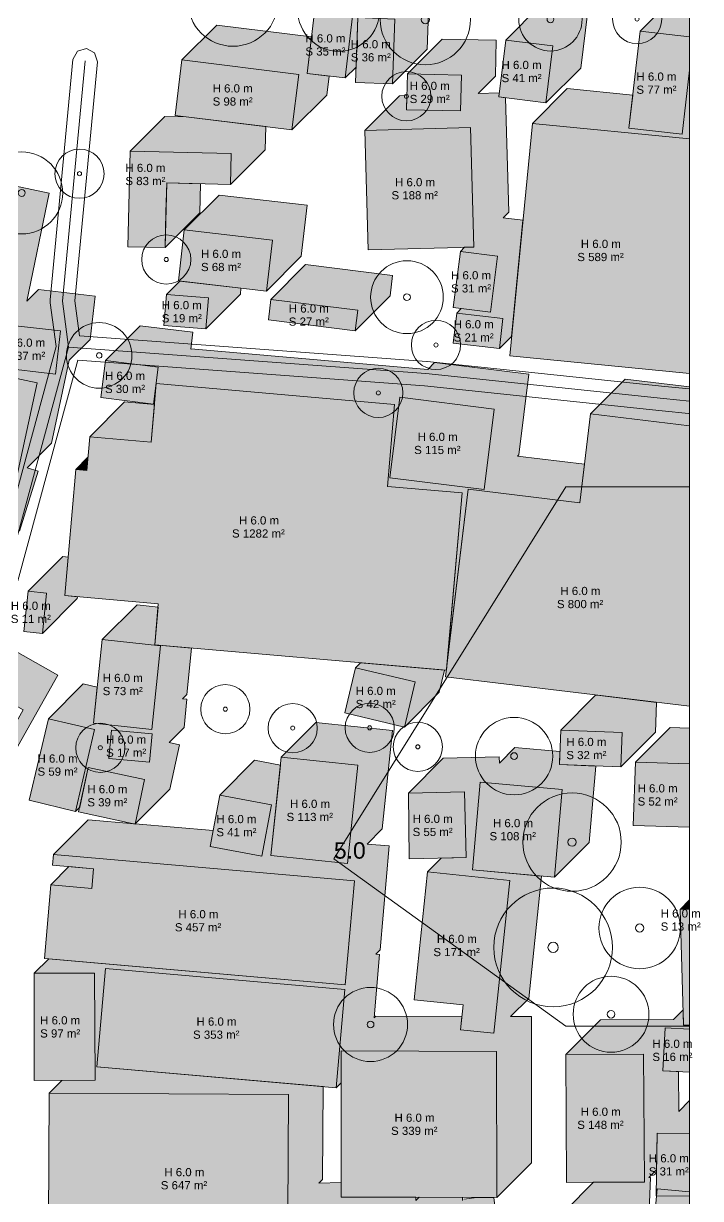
# Model space of a CAD drawing. Header units: metres. Extents: x -4 to 969, y -5 to 964.
# Drawn here: x 885.6 to 968.2, y 393.8 to 537.2 of the extents above; entities that cross this region are included whole.
import ezdxf

# ---------------------------------------------------------------- set-up
doc = ezdxf.new("R2010")
doc.units = ezdxf.units.M
doc.header["$MEASUREMENT"] = 0
for name, color, linetype, lineweight, true_color in [('TPX_BUILDING_AREAS_TEXT', 7, 'CONTINUOUS', 0, 0x000000), ('TPX_BUILDING_HEIGHTS_TEXT', 7, 'CONTINUOUS', 0, 0x000000), ('TPX_BUILDINGS', 7, 'CONTINUOUS', 0, 0x000000), ('TPX_BUILDINGS_HATCH', 7, 'CONTINUOUS', 0, 0xf0f0f0), ('TPX_BUILDINGS_SHADOWS_HATCH', 7, 'CONTINUOUS', 0, 0x000000), ('TPX_BUILDINGS_SHADOWS_OUTLINES', 7, 'CONTINUOUS', 0, 0x000000), ('TPX_CONTOUR_LINES_5M', 7, 'CONTINUOUS', 0, 0x969696), ('TPX_CONTOUR_LINES_5M_TEXT', 7, 'CONTINUOUS', 0, 0x000000), ('TPX_FRAME_PROJECT', 7, 'CONTINUOUS', 0, 0x000000), ('TPX_ROADS_AXES', 7, 'CONTINUOUS', 0, 0x323232), ('TPX_ROADS_CONTOURS', 7, 'CONTINUOUS', 0, 0x646464), ('TPX_VEGETATION_TREES_INDIVIDUAL', 7, 'CONTINUOUS', 0, 0x136734)]:
    doc.layers.add(name, color=color, linetype=linetype, lineweight=lineweight, true_color=true_color)
doc.styles.add('TPX_TEXTE', font='arial.ttf')

# ---------------------------------------------------------------- blocks, each defined once
blk = doc.blocks.new('TREETR003_CR040')
at = {"layer": 'TPX_VEGETATION_TREES_INDIVIDUAL'}
for radius in [4, 0.333]:
    blk.add_circle((0, 0, 0.04), radius, dxfattribs=at)
blk = doc.blocks.new('TREETR004_CR044')
at = {"layer": 'TPX_VEGETATION_TREES_INDIVIDUAL'}
for radius in [4.44, 0.417]:
    blk.add_circle((0, 0, 0.04), radius, dxfattribs=at)
blk = doc.blocks.new('TREETR003_CR030')
at = {"layer": 'TPX_VEGETATION_TREES_INDIVIDUAL'}
for radius in [3, 0.25]:
    blk.add_circle((0, 0, 0.04), radius, dxfattribs=at)
blk = doc.blocks.new('TREETR005_CR050')
at = {"layer": 'TPX_VEGETATION_TREES_INDIVIDUAL'}
for radius in [4.97, 0.5]:
    blk.add_circle((0, 0, 0.04), radius, dxfattribs=at)
blk = doc.blocks.new('TREETR005_CR060')
at = {"layer": 'TPX_VEGETATION_TREES_INDIVIDUAL'}
for radius in [6, 0.5]:
    blk.add_circle((0, 0, 0.04), radius, dxfattribs=at)
blk = doc.blocks.new('TREETR005_CR046')
at = {"layer": 'TPX_VEGETATION_TREES_INDIVIDUAL'}
for radius in [4.63, 0.458]:
    blk.add_circle((0, 0, 0.04), radius, dxfattribs=at)
blk = doc.blocks.new('TREETR006_CR072')
at = {"layer": 'TPX_VEGETATION_TREES_INDIVIDUAL'}
for radius in [7.24, 0.625]:
    blk.add_circle((0, 0, 0.04), radius, dxfattribs=at)
blk = doc.blocks.new('TREETR004_CR047')
at = {"layer": 'TPX_VEGETATION_TREES_INDIVIDUAL'}
for radius in [4.72, 0.417]:
    blk.add_circle((0, 0, 0.04), radius, dxfattribs=at)
blk = doc.blocks.new('TREETR004_CR039')
at = {"layer": 'TPX_VEGETATION_TREES_INDIVIDUAL'}
for radius in [3.87, 0.417]:
    blk.add_circle((0, 0, 0.04), radius, dxfattribs=at)
blk = doc.blocks.new('TREETR005_CR055')
at = {"layer": 'TPX_VEGETATION_TREES_INDIVIDUAL'}
for radius in [5.51, 0.5]:
    blk.add_circle((0, 0, 0.04), radius, dxfattribs=at)
blk = doc.blocks.new('TREETR004_CR050')
at = {"layer": 'TPX_VEGETATION_TREES_INDIVIDUAL'}
for radius in [5, 0.417]:
    blk.add_circle((0, 0, 0.04), radius, dxfattribs=at)
blk = doc.blocks.new('TREETR004_CR045')
at = {"layer": 'TPX_VEGETATION_TREES_INDIVIDUAL'}
for radius in [4.52, 0.417]:
    blk.add_circle((0, 0, 0.04), radius, dxfattribs=at)

msp = doc.modelspace()

# ---------------------------------------------------------------- hatches: boundary and pattern name
at = {"layer": 'TPX_BUILDINGS_HATCH'}
for points in [[(921.08, 538.6), (920.2, 531.08), (924.85, 530.54), (925.72, 538.06), (921.08, 538.6)], [(926.39, 537.91), (926.1, 530), (930.61, 529.82), (930.9, 537.73), (926.39, 537.91)], [(960.85, 536.23), (959.5, 524.43), (966.01, 523.69), (966.9, 531.48), (966.9, 535.55), (960.85, 536.23)], [(944.47, 535.17), (943.6, 528.22), (949.35, 527.5), (950.22, 534.45), (944.47, 535.17)], [(904.92, 532.74), (904.08, 525.97), (918.35, 524.2), (919.18, 530.96), (904.92, 532.74)], [(932.46, 531.04), (932.35, 526.67), (938.94, 526.52), (939.05, 530.9), (932.46, 531.04)], [(947.7, 524.99), (944.93, 496.65), (966.9, 494.5), (966.9, 523.12), (947.7, 524.99)], [(940.15, 524.5), (927.23, 524.13), (927.66, 509.56), (940.57, 509.91), (940.15, 524.5)], [(898.59, 521.62), (898.32, 509.95), (902.85, 509.85), (903.05, 517.73), (910.83, 517.54), (910.92, 521.33), (898.59, 521.62)], [(905.2, 512.01), (904.48, 505.79), (915.23, 504.55), (915.96, 510.77), (905.2, 512.01)], [(938.91, 509.37), (938.05, 502.54), (942.59, 501.97), (943.45, 508.79), (938.91, 509.37)], [(903.02, 504.12), (902.7, 500.36), (907.82, 499.94), (908.14, 503.71), (903.02, 504.12)], [(915.78, 503.53), (915.47, 501.03), (926.08, 499.71), (926.4, 502.21), (915.78, 503.53)], [(938.46, 501.86), (938.04, 498.17), (943.67, 497.53), (944.09, 501.21), (938.46, 501.86)], [(883.14, 500.48), (882.54, 495.21), (889.46, 494.41), (890.07, 499.69), (883.14, 500.48)], [(895.56, 496.07), (895, 491.54), (901.44, 490.74), (901.99, 495.27), (895.56, 496.07)], [(879.34, 495.02), (876.85, 483.4), (884.73, 481.72), (887.23, 493.34), (879.34, 495.02)], [(891.94, 482.78), (890.61, 467.39), (902.02, 466.39), (901.59, 461.39), (937.22, 458.29), (939.11, 479.91), (930.01, 480.7), (930.88, 490.72), (901.78, 493.26), (901.17, 486.13), (893.65, 486.78), (893.3, 482.67), (891.94, 482.78)], [(931.53, 491.59), (930.31, 481.78), (941.81, 480.34), (943.03, 490.15), (931.53, 491.59)], [(939.85, 480.36), (937.1, 457.47), (966.9, 453.89), (966.9, 488.09), (954.78, 489.55), (953.49, 478.72), (939.85, 480.36)], [(886.12, 467.92), (885.61, 463.03), (887.87, 462.79), (888.38, 467.68), (886.12, 467.92)], [(895.19, 462.03), (894.12, 451.82), (901.24, 451.07), (902.31, 461.28), (895.19, 462.03)], [(926.11, 458.59), (924.81, 453.09), (932.09, 451.36), (933.39, 456.86), (926.11, 458.59)], [(888.62, 452.38), (886.24, 442.43), (891.92, 441.07), (894.22, 451.04), (888.62, 452.38)], [(896.31, 450.99), (895.99, 447.54), (900.96, 447.08), (901.28, 450.52), (896.31, 450.99)], [(951.17, 450.98), (951.02, 446.77), (958.49, 446.49), (958.65, 450.71), (951.17, 450.98)], [(917.03, 447.67), (915.78, 435.69), (925.14, 434.71), (926.4, 446.69), (917.03, 447.67)], [(893.46, 446.42), (892.3, 441.01), (899.21, 439.53), (900.36, 444.95), (893.46, 446.42)], [(960.28, 447.07), (960.02, 439.36), (966.9, 439.13), (966.9, 446.85), (960.28, 447.07)], [(941.33, 444.63), (940.4, 433.92), (950.41, 433.04), (951.34, 443.75), (941.33, 444.63)], [(909.53, 443.06), (908.35, 436.78), (914.66, 435.6), (915.85, 441.87), (909.53, 443.06)], [(939.41, 443.47), (932.57, 443.31), (932.65, 435.27), (939.6, 435.44), (939.41, 443.47)], [(888.89, 432.1), (888.12, 423.13), (924.85, 419.92), (925.97, 432.61), (889.22, 435.8), (889.1, 434.51), (894.12, 434.07), (893.91, 431.66), (888.89, 432.1)], [(934.89, 433.7), (933.26, 418.08), (939.25, 417.45), (938.93, 414.43), (943.01, 414.02), (944.96, 432.64), (934.89, 433.7)], [(966.9, 429.15), (965.75, 429.12), (966.16, 414.98), (966.9, 415), (966.9, 429.15)], [(895.57, 421.9), (894.53, 409.91), (923.76, 407.36), (924.81, 419.36), (895.57, 421.9)], [(886.88, 421.32), (886.88, 408.24), (894.3, 408.26), (894.25, 421.32), (886.88, 421.32)], [(963.9, 414.65), (963.65, 409.42), (966.9, 409.26), (966.9, 414.51), (963.9, 414.65)], [(924.35, 411.84), (924.35, 394.01), (943.35, 393.96), (943.34, 411.78), (924.35, 411.84)], [(961.28, 411.46), (951.77, 411.4), (951.87, 395.79), (961.38, 395.85), (961.28, 411.46)], [(888.71, 406.7), (888.62, 390.94), (897.43, 390.89), (897.37, 380.09), (914.99, 379.99), (915.06, 391.95), (917.85, 391.94), (917.94, 406.52), (888.71, 406.7)], [(962.95, 401.83), (962.82, 394.18), (966.9, 394.11), (966.9, 401.76), (962.95, 401.83)], [(962.95, 395.04), (962.03, 385.21), (966.9, 384.75), (966.9, 394.67), (962.95, 395.04)]]:
    msp.add_hatch(color=256, dxfattribs=at).paths.add_polyline_path(points)
at = {"layer": 'TPX_BUILDINGS_SHADOWS_HATCH'}
h = msp.add_hatch(color=256, dxfattribs=at)
h.paths.add_polyline_path([(807.39, 545.69), (806.12, 544.43), (823.16, 541.83), (821.81, 532.95), (826.05, 537.2), (827.1, 544.07), (819.77, 545.23), (820.76, 551.43), (834.32, 549.28), (833.34, 543.08), (834.69, 544.43), (835.43, 549.1), (839.95, 548.39), (838.97, 542.19), (839.74, 546.97), (846.84, 545.84), (847, 546.57), (856.37, 544.64), (855.07, 538.61), (845.72, 540.62), (845.82, 541.09), (838.97, 542.18), (834.45, 542.91), (834.54, 543.51), (833.62, 542.59), (861.7, 536.58), (857.79, 517.81), (884.48, 512.25), (880.91, 495.13), (878.71, 495.58), (875.76, 481.37), (874.25, 481.68), (873.81, 481.25), (883.12, 478.32), (880.82, 471.01), (885.06, 475.25), (887.36, 482.57), (886, 482.99), (888.97, 485.97), (891.15, 496.1), (893.7, 498.65), (894.31, 503.93), (887.39, 504.73), (885.98, 503.32), (888.72, 516.5), (878.85, 518.55), (879.96, 519.67), (880.78, 526.66), (874.03, 527.44), (874.28, 529.62), (873.17, 529.66), (873.26, 532.19), (865.45, 533.1), (864.04, 531.69), (864.84, 535.55), (864.07, 535.64), (864.35, 538.1), (861.19, 538.5), (861.86, 543.92), (864.98, 543.53), (865.16, 545.06), (872.22, 544.24), (871.13, 534.83), (873.43, 537.13), (873.49, 538.82), (878.93, 538.63), (878.61, 529.47), (882.85, 533.71), (883.17, 542.88), (877.73, 543.06), (875.59, 540.92), (876.47, 548.49), (869.4, 549.31), (868.01, 547.92), (866.11, 548.16), (864.32, 546.37), (864.72, 549.85), (861.21, 550.25), (859.98, 549.01), (851.24, 550.81), (850.59, 550.16), (843.98, 551.21), (843.97, 551.2), (844.19, 552.63), (839.67, 553.35), (838.32, 552), (838.56, 553.52), (825, 555.67), (823.03, 553.71), (823.14, 554.35), (812.66, 556.1), (808.41, 551.86), (818.9, 550.11), (817.76, 543.26), (807.27, 545.01), (807.39, 545.69)])
h.paths.add_polyline_path([(856.1, 538.48), (856.96, 546), (860.48, 545.6), (859.6, 538.08), (856.1, 538.48)], flags=16)
h.paths.add_polyline_path([(860.47, 522.47), (861.21, 528.85), (870.32, 527.79), (869.79, 523.19), (876.53, 522.42), (875.72, 515.43), (868.98, 516.2), (869.48, 520.5), (862.04, 522.05), (862.09, 522.28), (860.47, 522.47)], flags=16)
h.paths.add_polyline_path([(876.85, 483.4), (879.34, 495.02), (887.23, 493.34), (884.73, 481.72), (876.85, 483.4)], flags=16)
h.paths.add_polyline_path([(882.54, 495.21), (883.14, 500.48), (890.07, 499.69), (889.46, 494.41), (882.54, 495.21)], flags=16)
for points in [[(925.32, 542.84), (921.08, 538.6), (925.72, 538.06), (924.85, 530.54), (926.17, 531.86), (926.39, 537.91), (930.9, 537.73), (930.61, 529.82), (934.85, 534.07), (935.15, 541.97), (930.64, 542.15), (929.86, 541.37), (929.97, 542.3), (925.32, 542.84)], [(965.09, 540.48), (960.85, 536.23), (966.9, 535.55), (966.9, 540.27), (965.09, 540.48)], [(948.71, 539.41), (944.47, 535.17), (950.22, 534.45), (949.35, 527.5), (953.6, 531.74), (954.46, 538.69), (948.71, 539.41)], [(909.16, 536.98), (904.92, 532.74), (919.18, 530.96), (918.35, 524.2), (922.59, 528.45), (922.88, 530.77), (920.2, 531.08), (920.72, 535.54), (909.16, 536.98)], [(931.47, 528.37), (927.23, 524.13), (940.15, 524.5), (940.57, 509.91), (939.43, 509.88), (938.91, 509.37), (943.45, 508.79), (942.59, 501.97), (939.02, 502.42), (938.46, 501.86), (944.09, 501.21), (943.67, 497.53), (945.16, 499.02), (946.54, 513.18), (944.14, 513.49), (944.81, 514.16), (944.41, 528.12), (943.6, 528.22), (943.66, 528.72), (941.07, 528.65), (943.18, 530.76), (943.29, 535.14), (936.7, 535.29), (932.46, 531.04), (939.05, 530.9), (938.94, 526.52), (932.35, 526.67), (932.39, 528.4), (931.47, 528.37)], [(951.94, 529.24), (947.7, 524.99), (966.9, 523.12), (966.9, 531.48), (966.01, 523.69), (959.5, 524.43), (959.96, 528.46), (951.94, 529.24)], [(902.83, 525.86), (898.59, 521.62), (910.92, 521.33), (910.83, 517.54), (915.08, 521.78), (915.14, 524.6), (905.44, 525.8), (902.83, 525.86)], [(902.96, 514.18), (902.85, 509.85), (907.09, 514.09), (907.18, 517.63), (903.05, 517.73), (902.96, 514.18)], [(909.44, 516.26), (905.2, 512.01), (915.96, 510.77), (915.23, 504.55), (919.47, 508.79), (920.2, 515.02), (909.44, 516.26)], [(920.02, 507.77), (915.78, 503.53), (926.4, 502.21), (926.08, 499.71), (930.33, 503.95), (930.64, 506.45), (920.02, 507.77)], [(904.66, 505.77), (903.02, 504.12), (908.14, 503.71), (907.82, 499.94), (912.06, 504.18), (912.12, 504.9), (904.66, 505.77)], [(959.03, 493.79), (954.78, 489.55), (966.9, 488.09), (966.9, 492.85), (959.03, 493.79)], [(897.89, 491.02), (893.65, 486.78), (901.17, 486.13), (901.56, 490.7), (897.89, 491.02)], [(893.44, 484.28), (891.94, 482.78), (893.3, 482.67), (893.44, 484.28)], [(890.36, 472.16), (886.12, 467.92), (888.38, 467.68), (887.87, 462.79), (892.12, 467.03), (892.14, 467.25), (890.61, 467.39), (891.02, 472.09), (890.36, 472.16)], [(880.03, 463.16), (875.78, 458.92), (885.52, 453.46), (880.65, 444.77), (884.89, 449.01), (889.77, 457.7), (880.03, 463.16)], [(926.73, 459.2), (926.11, 458.59), (933.39, 456.86), (932.09, 451.36), (936.33, 455.6), (936.97, 458.31), (926.73, 459.2)], [(955.41, 455.23), (951.17, 450.98), (958.65, 450.71), (958.49, 446.49), (962.73, 450.73), (962.87, 454.37), (955.92, 455.21), (955.41, 455.23)], [(964.52, 451.31), (960.28, 447.07), (966.9, 446.85), (966.9, 451.23), (964.52, 451.31)], [(891.12, 434.33), (888.89, 432.1), (893.91, 431.66), (894.12, 434.07), (891.12, 434.33)], [(966.9, 430.27), (965.75, 429.12), (966.9, 429.15), (966.9, 430.27)], [(951.43, 385.03), (950.3, 383.89), (960.55, 381.74), (959.26, 375.6), (966.9, 374.01), (966.9, 379.13), (963.5, 379.84), (964.58, 384.97), (962.03, 385.21), (962.16, 386.54), (960.46, 386.89), (961.8, 388.23), (962.14, 396.39), (961.93, 396.4), (962.87, 397.35), (962.95, 401.83), (966.9, 401.76), (966.9, 405.79), (965.59, 404.47), (965.56, 409.32), (963.65, 409.42), (963.9, 414.65), (966.9, 414.51), (966.9, 415), (966.16, 414.98), (966.11, 416.86), (964.94, 415.7), (956.02, 415.64), (951.77, 411.4), (961.28, 411.46), (961.38, 395.85), (955.16, 395.82), (951.74, 392.4), (957.89, 392.15), (957.56, 383.99), (951.4, 384.25), (951.43, 385.03)]]:
    msp.add_hatch(color=256, dxfattribs=at).paths.add_polyline_path(points)
h = msp.add_hatch(color=256, dxfattribs=at)
h.paths.add_polyline_path([(899.81, 500.32), (895.56, 496.07), (901.99, 495.27), (901.44, 490.74), (901.58, 490.88), (901.78, 493.26), (930.88, 490.72), (930.01, 480.7), (939.11, 479.91), (937.27, 458.89), (939.85, 480.36), (953.49, 478.72), (954.05, 483.41), (945.87, 484.39), (946.05, 484.58), (947.27, 494.39), (935.77, 495.83), (934.92, 494.98), (906.02, 497.5), (905.99, 497.47), (906.24, 499.52), (899.81, 500.32)])
h.paths.add_polyline_path([(930.31, 481.78), (931.53, 491.59), (943.03, 490.15), (941.81, 480.34), (930.31, 481.78)], flags=16)
h = msp.add_hatch(color=256, dxfattribs=at)
h.paths.add_polyline_path([(888.64, 423.08), (886.88, 421.32), (894.25, 421.32), (894.3, 408.26), (890.26, 408.25), (888.71, 406.7), (917.94, 406.52), (917.85, 391.94), (915.06, 391.95), (914.99, 379.99), (918.33, 383.33), (915.58, 383.25), (915.36, 391.42), (929.16, 391.79), (929.38, 383.62), (930.63, 384.88), (930.5, 390.63), (934.9, 390.73), (935.09, 382.72), (935.81, 383.45), (935.09, 389.53), (938.72, 389.96), (939.53, 383.05), (938.17, 382.89), (936.33, 381.05), (939.81, 380.7), (939.35, 376.09), (935.86, 376.43), (936.02, 378.03), (931.22, 378.54), (929.9, 377.22), (902.63, 380.06), (897.37, 380.09), (897.37, 380.61), (893.26, 381.04), (889.01, 376.8), (926.83, 372.86), (926.98, 374.29), (943.73, 372.54), (941.22, 348.47), (945.46, 352.71), (946.16, 359.42), (943.85, 359.47), (944.11, 371.2), (956.19, 370.93), (955.93, 359.19), (949.74, 359.33), (949.48, 359.08), (966.9, 358.1), (966.9, 362.58), (959.72, 362.98), (960.17, 363.44), (960.23, 366.22), (956.14, 367.08), (957.2, 372.1), (953.12, 372.95), (953.62, 375.32), (948.35, 375.44), (947.77, 374.86), (947.89, 376.06), (949.47, 377.64), (949.47, 377.64), (949, 377.74), (949.81, 381.58), (950.18, 385.8), (945.79, 386.19), (944, 384.39), (944.06, 384.94), (941.67, 385.19), (943.78, 387.3), (942.99, 393.96), (940.93, 393.96), (939.33, 393.78), (939.18, 393.62), (939.17, 393.97), (933.86, 393.99), (933.47, 393.59), (933.46, 393.99), (924.35, 394.01), (924.35, 395.79), (921.63, 395.72), (922.09, 396.18), (922.16, 407.5), (894.53, 409.91), (895.57, 421.9), (924.81, 419.36), (923.76, 407.36), (924.35, 407.95), (924.35, 411.84), (943.34, 411.78), (943.35, 393.96), (947.59, 398.2), (947.58, 416.03), (945.02, 416.03), (947.25, 418.26), (948.81, 433.18), (940.4, 433.92), (941.33, 444.63), (951.34, 443.75), (950.41, 433.04), (954.65, 437.29), (955.46, 446.6), (951.02, 446.77), (951.07, 448.39), (945.57, 448.87), (943.67, 446.97), (943.65, 447.72), (936.82, 447.55), (932.57, 443.31), (939.41, 443.47), (939.6, 435.44), (936.56, 435.36), (934.89, 433.7), (944.96, 432.64), (943.01, 414.02), (938.93, 414.43), (939.1, 416.05), (928.59, 416.08), (928.38, 415.87), (929.05, 423.6), (928.57, 423.64), (929.1, 424.17), (930.21, 436.85), (927.52, 437.09), (929.38, 438.95), (930.64, 450.93), (921.28, 451.91), (917.03, 447.67), (926.4, 446.69), (925.14, 434.71), (915.78, 435.69), (916.93, 446.71), (913.78, 447.3), (909.53, 443.06), (915.85, 441.87), (914.66, 435.6), (908.35, 436.78), (908.71, 438.72), (899.22, 439.54), (903.45, 443.78), (904.61, 449.19), (903.34, 449.46), (905.2, 451.32), (905.52, 454.76), (904.98, 454.81), (905.49, 455.32), (906.08, 461), (901.59, 461.39), (901.99, 466), (899.43, 466.27), (895.19, 462.03), (902.31, 461.28), (901.24, 451.07), (894.12, 451.82), (894.58, 456.21), (892.87, 456.62), (888.62, 452.38), (894.22, 451.04), (891.92, 441.07), (892.43, 441.58), (893.46, 446.42), (900.36, 444.95), (899.21, 439.53), (899.12, 439.55), (893.46, 440.04), (889.22, 435.8), (925.97, 432.61), (924.85, 419.92), (888.64, 423.08)])
h.paths.add_polyline_path([(895.99, 447.54), (896.31, 450.99), (901.28, 450.52), (900.96, 447.08), (895.99, 447.54)], flags=16)
h.paths.add_polyline_path([(940.79, 377.53), (941.2, 377.95), (941.55, 381.94), (945.93, 381.56), (945.22, 373.39), (940.84, 373.78), (941.16, 377.49), (940.79, 377.53)], flags=16)

# ---------------------------------------------------------------- linework, layer by layer
at = {"layer": 'TPX_BUILDINGS', "elevation": 0.04}
for points in [[(921.08, 538.6), (920.2, 531.08), (924.85, 530.54), (925.72, 538.06)], [(926.39, 537.91), (926.1, 530), (930.61, 529.82), (930.9, 537.73)], [(960.85, 536.23), (959.5, 524.43), (966.01, 523.69), (966.9, 531.48), (966.9, 535.55)], [(944.47, 535.17), (943.6, 528.22), (949.35, 527.5), (950.22, 534.45)], [(904.92, 532.74), (904.08, 525.97), (918.35, 524.2), (919.18, 530.96)], [(932.46, 531.04), (932.35, 526.67), (938.94, 526.52), (939.05, 530.9)], [(947.7, 524.99), (944.93, 496.65), (966.9, 494.5), (966.9, 523.12)], [(940.15, 524.5), (927.23, 524.13), (927.66, 509.56), (940.57, 509.91)], [(898.59, 521.62), (898.32, 509.95), (902.85, 509.85), (903.05, 517.73), (910.83, 517.54), (910.92, 521.33)], [(905.2, 512.01), (904.48, 505.79), (915.23, 504.55), (915.96, 510.77)], [(938.91, 509.37), (938.05, 502.54), (942.59, 501.97), (943.45, 508.79)], [(903.02, 504.12), (902.7, 500.36), (907.82, 499.94), (908.14, 503.71)], [(915.78, 503.53), (915.47, 501.03), (926.08, 499.71), (926.4, 502.21)], [(938.46, 501.86), (938.04, 498.17), (943.67, 497.53), (944.09, 501.21)], [(883.14, 500.48), (882.54, 495.21), (889.46, 494.41), (890.07, 499.69)], [(895.56, 496.07), (895, 491.54), (901.44, 490.74), (901.99, 495.27)], [(879.34, 495.02), (876.85, 483.4), (884.73, 481.72), (887.23, 493.34)], [(891.94, 482.78), (890.61, 467.39), (902.02, 466.39), (901.59, 461.39), (937.22, 458.29), (939.11, 479.91), (930.01, 480.7), (930.88, 490.72), (901.78, 493.26), (901.17, 486.13), (893.65, 486.78), (893.3, 482.67)], [(931.53, 491.59), (930.31, 481.78), (941.81, 480.34), (943.03, 490.15)], [(939.85, 480.36), (937.1, 457.47), (966.9, 453.89), (966.9, 488.09), (954.78, 489.55), (953.49, 478.72)], [(886.12, 467.92), (885.61, 463.03), (887.87, 462.79), (888.38, 467.68)], [(895.19, 462.03), (894.12, 451.82), (901.24, 451.07), (902.31, 461.28)], [(926.11, 458.59), (924.81, 453.09), (932.09, 451.36), (933.39, 456.86)], [(888.62, 452.38), (886.24, 442.43), (891.92, 441.07), (894.22, 451.04)], [(896.31, 450.99), (895.99, 447.54), (900.96, 447.08), (901.28, 450.52)], [(951.17, 450.98), (951.02, 446.77), (958.49, 446.49), (958.65, 450.71)], [(917.03, 447.67), (915.78, 435.69), (925.14, 434.71), (926.4, 446.69)], [(893.46, 446.42), (892.3, 441.01), (899.21, 439.53), (900.36, 444.95)], [(960.28, 447.07), (960.02, 439.36), (966.9, 439.13), (966.9, 446.85)], [(941.33, 444.63), (940.4, 433.92), (950.41, 433.04), (951.34, 443.75)], [(909.53, 443.06), (908.35, 436.78), (914.66, 435.6), (915.85, 441.87)], [(939.41, 443.47), (932.57, 443.31), (932.65, 435.27), (939.6, 435.44)], [(888.89, 432.1), (888.12, 423.13), (924.85, 419.92), (925.97, 432.61), (889.22, 435.8), (889.1, 434.51), (894.12, 434.07), (893.91, 431.66)], [(934.89, 433.7), (933.26, 418.08), (939.25, 417.45), (938.93, 414.43), (943.01, 414.02), (944.96, 432.64)], [(966.9, 429.15), (965.75, 429.12), (966.16, 414.98), (966.9, 415)], [(895.57, 421.9), (894.53, 409.91), (923.76, 407.36), (924.81, 419.36)], [(886.88, 421.32), (886.88, 408.24), (894.3, 408.26), (894.25, 421.32)], [(963.9, 414.65), (963.65, 409.42), (966.9, 409.26), (966.9, 414.51)], [(924.35, 411.84), (924.35, 394.01), (943.35, 393.96), (943.34, 411.78)], [(961.28, 411.46), (951.77, 411.4), (951.87, 395.79), (961.38, 395.85)], [(888.71, 406.7), (888.62, 390.94), (897.43, 390.89), (897.37, 380.09), (914.99, 379.99), (915.06, 391.95), (917.85, 391.94), (917.94, 406.52)], [(962.95, 401.83), (962.82, 394.18), (966.9, 394.11), (966.9, 401.76)], [(962.95, 395.04), (962.03, 385.21), (966.9, 384.75), (966.9, 394.67)]]:
    msp.add_lwpolyline(points, close=True, dxfattribs=at)
at = {"layer": 'TPX_BUILDINGS_SHADOWS_OUTLINES', "elevation": 0.04}
for points in [[(925.32, 542.84), (921.08, 538.6), (925.72, 538.06), (924.85, 530.54), (926.17, 531.86), (926.39, 537.91), (930.9, 537.73), (930.61, 529.82), (934.85, 534.07), (935.15, 541.97), (930.64, 542.15), (929.86, 541.37), (929.97, 542.3)], [(965.09, 540.48), (960.85, 536.23), (966.9, 535.55), (966.9, 540.27)], [(948.71, 539.41), (944.47, 535.17), (950.22, 534.45), (949.35, 527.5), (953.6, 531.74), (954.46, 538.69)], [(909.16, 536.98), (904.92, 532.74), (919.18, 530.96), (918.35, 524.2), (922.59, 528.45), (922.88, 530.77), (920.2, 531.08), (920.72, 535.54)], [(931.47, 528.37), (927.23, 524.13), (940.15, 524.5), (940.57, 509.91), (939.43, 509.88), (938.91, 509.37), (943.45, 508.79), (942.59, 501.97), (939.02, 502.42), (938.46, 501.86), (944.09, 501.21), (943.67, 497.53), (945.16, 499.02), (946.54, 513.18), (944.14, 513.49), (944.81, 514.16), (944.41, 528.12), (943.6, 528.22), (943.66, 528.72), (941.07, 528.65), (943.18, 530.76), (943.29, 535.14), (936.7, 535.29), (932.46, 531.04), (939.05, 530.9), (938.94, 526.52), (932.35, 526.67), (932.39, 528.4)], [(951.94, 529.24), (947.7, 524.99), (966.9, 523.12), (966.9, 531.48), (966.01, 523.69), (959.5, 524.43), (959.96, 528.46)], [(902.83, 525.86), (898.59, 521.62), (910.92, 521.33), (910.83, 517.54), (915.08, 521.78), (915.14, 524.6), (905.44, 525.8)], [(902.96, 514.18), (902.85, 509.85), (907.09, 514.09), (907.18, 517.63), (903.05, 517.73)], [(909.44, 516.26), (905.2, 512.01), (915.96, 510.77), (915.23, 504.55), (919.47, 508.79), (920.2, 515.02)], [(920.02, 507.77), (915.78, 503.53), (926.4, 502.21), (926.08, 499.71), (930.33, 503.95), (930.64, 506.45)], [(904.66, 505.77), (903.02, 504.12), (908.14, 503.71), (907.82, 499.94), (912.06, 504.18), (912.12, 504.9)], [(882.54, 495.21), (883.14, 500.48), (890.07, 499.69), (889.46, 494.41)], [(899.81, 500.32), (895.56, 496.07), (901.99, 495.27), (901.44, 490.74), (901.58, 490.88), (901.78, 493.26), (930.88, 490.72), (930.01, 480.7), (939.11, 479.91), (937.27, 458.89), (939.85, 480.36), (953.49, 478.72), (954.05, 483.41), (945.87, 484.39), (946.05, 484.58), (947.27, 494.39), (935.77, 495.83), (934.92, 494.98), (906.02, 497.5), (905.99, 497.47), (906.24, 499.52)], [(876.85, 483.4), (879.34, 495.02), (887.23, 493.34), (884.73, 481.72)], [(959.03, 493.79), (954.78, 489.55), (966.9, 488.09), (966.9, 492.85)], [(897.89, 491.02), (893.65, 486.78), (901.17, 486.13), (901.56, 490.7)], [(930.31, 481.78), (931.53, 491.59), (943.03, 490.15), (941.81, 480.34)], [(893.44, 484.28), (891.94, 482.78), (893.3, 482.67)], [(890.36, 472.16), (886.12, 467.92), (888.38, 467.68), (887.87, 462.79), (892.12, 467.03), (892.14, 467.25), (890.61, 467.39), (891.02, 472.09)], [(880.03, 463.16), (875.78, 458.92), (885.52, 453.46), (880.65, 444.77), (884.89, 449.01), (889.77, 457.7)], [(926.73, 459.2), (926.11, 458.59), (933.39, 456.86), (932.09, 451.36), (936.33, 455.6), (936.97, 458.31)], [(955.41, 455.23), (951.17, 450.98), (958.65, 450.71), (958.49, 446.49), (962.73, 450.73), (962.87, 454.37), (955.92, 455.21)], [(895.99, 447.54), (896.31, 450.99), (901.28, 450.52), (900.96, 447.08)], [(964.52, 451.31), (960.28, 447.07), (966.9, 446.85), (966.9, 451.23)], [(891.12, 434.33), (888.89, 432.1), (893.91, 431.66), (894.12, 434.07)], [(966.9, 430.27), (965.75, 429.12), (966.9, 429.15)]]:
    msp.add_lwpolyline(points, close=True, dxfattribs=at)
for points in [[(885.06, 475.25), (887.36, 482.57), (886, 482.99), (888.97, 485.97), (891.15, 496.1), (893.7, 498.65), (894.31, 503.93), (887.39, 504.73), (885.98, 503.32), (888.72, 516.5), (878.85, 518.55)], [(939.18, 393.62), (939.17, 393.97), (933.86, 393.99), (933.47, 393.59), (933.46, 393.99), (924.35, 394.01), (924.35, 395.79), (921.63, 395.72), (922.09, 396.18), (922.16, 407.5), (894.53, 409.91), (895.57, 421.9), (924.81, 419.36), (923.76, 407.36), (924.35, 407.95), (924.35, 411.84), (943.34, 411.78), (943.35, 393.96), (947.59, 398.2), (947.58, 416.03), (945.02, 416.03), (947.25, 418.26), (948.81, 433.18), (940.4, 433.92), (941.33, 444.63), (951.34, 443.75), (950.41, 433.04), (954.65, 437.29), (955.46, 446.6), (951.02, 446.77), (951.07, 448.39), (945.57, 448.87), (943.67, 446.97), (943.65, 447.72), (936.82, 447.55), (932.57, 443.31), (939.41, 443.47), (939.6, 435.44), (936.56, 435.36), (934.89, 433.7), (944.96, 432.64), (943.01, 414.02), (938.93, 414.43), (939.1, 416.05), (928.59, 416.08), (928.38, 415.87), (929.05, 423.6), (928.57, 423.64), (929.1, 424.17), (930.21, 436.85), (927.52, 437.09), (929.38, 438.95), (930.64, 450.93), (921.28, 451.91), (917.03, 447.67), (926.4, 446.69), (925.14, 434.71), (915.78, 435.69), (916.93, 446.71), (913.78, 447.3), (909.53, 443.06), (915.85, 441.87), (914.66, 435.6), (908.35, 436.78), (908.71, 438.72), (899.22, 439.54), (903.45, 443.78), (904.61, 449.19), (903.34, 449.46), (905.2, 451.32), (905.52, 454.76), (904.98, 454.81), (905.49, 455.32), (906.08, 461), (901.59, 461.39), (901.99, 466), (899.43, 466.27), (895.19, 462.03), (902.31, 461.28), (901.24, 451.07), (894.12, 451.82), (894.58, 456.21), (892.87, 456.62), (888.62, 452.38), (894.22, 451.04), (891.92, 441.07), (892.43, 441.58), (893.46, 446.42), (900.36, 444.95), (899.21, 439.53), (899.12, 439.55), (893.46, 440.04), (889.22, 435.8), (925.97, 432.61), (924.85, 419.92), (888.64, 423.08), (886.88, 421.32), (894.25, 421.32), (894.3, 408.26), (890.26, 408.25), (888.71, 406.7), (917.94, 406.52), (917.85, 391.94)], [(961.8, 388.23), (962.14, 396.39), (961.93, 396.4), (962.87, 397.35), (962.95, 401.83), (966.9, 401.76), (966.9, 405.79), (965.59, 404.47), (965.56, 409.32), (963.65, 409.42), (963.9, 414.65), (966.9, 414.51), (966.9, 415), (966.16, 414.98), (966.11, 416.86), (964.94, 415.7), (956.02, 415.64), (951.77, 411.4), (961.28, 411.46), (961.38, 395.85), (955.16, 395.82), (951.74, 392.4)], [(943.78, 387.3), (942.99, 393.96), (940.93, 393.96), (939.33, 393.78)]]:
    msp.add_lwpolyline(points, dxfattribs=at)
at = {"layer": 'TPX_CONTOUR_LINES_5M', "elevation": 0.05}
msp.add_lwpolyline([(966.9, 480.65), (951.8, 480.65), (923.47, 435.3), (951.8, 414.85), (966.9, 414.85)], dxfattribs=at)
at = {"layer": 'TPX_FRAME_PROJECT', "elevation": 0}
msp.add_lwpolyline([(0, 0), (966.9, 0), (966.9, 960.67), (0, 960.67)], close=True, dxfattribs=at)
at = {"layer": 'TPX_ROADS_AXES', "elevation": 0.03}
for points in [[(893.1, 532.65), (890.31, 503.31)], [(890.31, 503.31), (891.07, 497.7)], [(864.18, 450.02), (876.78, 460.91), (881.01, 465.2), (883.43, 469.59), (891.07, 497.7), (934.68, 494.47), (963.7, 491.42), (966.9, 491.1)]]:
    msp.add_lwpolyline(points, dxfattribs=at)
at = {"layer": 'TPX_ROADS_CONTOURS', "elevation": 0.03}
msp.add_lwpolyline([(884.88, 469.2), (892.19, 496.11), (934.55, 492.98), (963.55, 489.93), (966.75, 489.61), (966.9, 489.65), (966.9, 492.61), (963.86, 492.92), (934.84, 495.96), (934.8, 495.97), (892.39, 499.1), (891.82, 503.34), (894.59, 532.51), (894.25, 533.6), (893.24, 534.14), (892.14, 533.8), (891.6, 532.79), (888.82, 503.46), (888.82, 503.11), (889.54, 497.8), (882.03, 470.16)], dxfattribs=at)

# ---------------------------------------------------------------- block references
at = {"layer": 'TPX_VEGETATION_TREES_INDIVIDUAL'}
for name, p in [('TREETR005_CR055', (911.14, 539.92, 0.04)), ('TREETR004_CR050', (924.06, 538.79, 0.04)), ('TREETR005_CR055', (934.64, 537.66, 0.04)), ('TREETR004_CR039', (949.91, 537.7, 0.04)), ('TREETR003_CR030', (960.49, 537.73, 0.04)), ('TREETR003_CR030', (932.32, 528.31, 0.04)), ('TREETR003_CR030', (892.4, 518.86, 0.04)), ('TREETR004_CR050', (885.35, 516.51, 0.04)), ('TREETR003_CR030', (903, 508.39, 0.04)), ('TREETR004_CR044', (932.39, 503.8, 0.04)), ('TREETR003_CR040', (894.81, 496.69, 0.04)), ('TREETR003_CR030', (935.93, 497.97, 0.04)), ('TREETR003_CR030', (928.89, 492.12, 0.04)), ('TREETR003_CR030', (910.21, 453.54, 0.04)), ('TREETR003_CR030', (918.44, 451.23, 0.04)), ('TREETR003_CR030', (927.84, 451.26, 0.04)), ('TREETR003_CR030', (894.95, 448.83, 0.04)), ('TREETR003_CR030', (933.72, 448.94, 0.04)), ('TREETR004_CR047', (945.47, 447.81, 0.04)), ('TREETR005_CR060', (952.55, 437.32, 0.04)), ('TREETR006_CR072', (950.23, 424.48, 0.04)), ('TREETR005_CR050', (960.8, 426.84, 0.04)), ('TREETR005_CR046', (957.31, 416.32, 0.04)), ('TREETR004_CR045', (927.94, 415.07, 0.04))]:
    msp.add_blockref(name, p, dxfattribs=at)

# ---------------------------------------------------------------- texts
at = {"layer": 'TPX_BUILDING_AREAS_TEXT', "style": 'TPX_TEXTE'}
for s, p in [('S 35 m²', (919.99, 533.27, 0.05)), ('S 36 m²', (925.53, 532.56, 0.05)), ('S 41 m²', (943.94, 530.03, 0.05)), ('S 77 m²', (960.41, 528.61, 0.05)), ('S 98 m²', (908.66, 527.17, 0.05)), ('S 29 m²', (932.72, 527.48, 0.05)), ('S 83 m²', (898.01, 517.47, 0.05)), ('S 188 m²', (930.5, 515.73, 0.05)), ('S 589 m²', (953.19, 508.2, 0.05)), ('S 68 m²', (907.24, 506.98, 0.05)), ('S 31 m²', (937.77, 504.37, 0.05)), ('S 19 m²', (902.45, 500.73, 0.05)), ('S 27 m²', (917.96, 500.32, 0.05)), ('S 21 m²', (938.09, 498.39, 0.05)), ('S 37 m²', (883.33, 496.15, 0.05)), ('S 30 m²', (895.52, 492.11, 0.05)), ('S 115 m²', (933.27, 484.66, 0.05)), ('S 1282 m²', (911.03, 474.47, 0.05)), ('S 800 m²', (950.7, 465.86, 0.05)), ('S 11 m²', (884.02, 464.05, 0.05)), ('S 73 m²', (895.24, 455.25, 0.05)), ('S 42 m²', (926.13, 453.67, 0.05)), ('S 17 m²', (895.66, 447.73, 0.05)), ('S 32 m²', (951.85, 447.44, 0.05)), ('S 59 m²', (887.28, 445.42, 0.05)), ('S 39 m²', (893.36, 441.68, 0.05)), ('S 52 m²', (960.55, 441.78, 0.05)), ('S 113 m²', (917.69, 439.89, 0.05)), ('S 41 m²', (909.12, 438.03, 0.05)), ('S 55 m²', (933.08, 438.06, 0.05)), ('S 108 m²', (942.47, 437.54, 0.05)), ('S 457 m²', (904.05, 426.43, 0.05)), ('S 13 m²', (963.37, 426.52, 0.05)), ('S 171 m²', (935.62, 423.41, 0.05)), ('S 97 m²', (887.6, 413.48, 0.05)), ('S 353 m²', (906.27, 413.33, 0.05)), ('S 16 m²', (962.36, 410.62, 0.05)), ('S 148 m²', (953.18, 402.33, 0.05)), ('S 339 m²', (930.45, 401.6, 0.05)), ('S 31 m²', (961.92, 396.65, 0.05)), ('S 647 m²', (902.33, 394.96, 0.05))]:
    msp.add_text(s, height=1, dxfattribs=at).set_placement(p)
at = {"layer": 'TPX_BUILDING_HEIGHTS_TEXT', "style": 'TPX_TEXTE'}
for p in [(919.99, 534.87, 0.05), (925.53, 534.16, 0.05), (943.94, 531.63, 0.05), (960.41, 530.21, 0.05), (908.66, 528.77, 0.05), (932.72, 529.08, 0.05), (898.01, 519.07, 0.05), (930.93, 517.33, 0.05), (953.62, 509.8, 0.05), (907.24, 508.58, 0.05), (937.77, 505.97, 0.05), (902.45, 502.33, 0.05), (917.96, 501.92, 0.05), (938.09, 499.99, 0.05), (883.33, 497.75, 0.05), (895.52, 493.71, 0.05), (933.69, 486.26, 0.05), (911.88, 476.07, 0.05), (951.12, 467.46, 0.05), (884.02, 465.65, 0.05), (895.24, 456.85, 0.05), (926.13, 455.27, 0.05), (895.66, 449.33, 0.05), (951.85, 449.04, 0.05), (887.28, 447.02, 0.05), (960.55, 443.38, 0.05), (893.36, 443.28, 0.05), (918.11, 441.49, 0.05), (909.12, 439.63, 0.05), (933.08, 439.66, 0.05), (942.89, 439.14, 0.05), (904.48, 428.03, 0.05), (963.37, 428.12, 0.05), (936.04, 425.01, 0.05), (887.6, 415.08, 0.05), (906.69, 414.93, 0.05), (962.36, 412.22, 0.05), (953.6, 403.93, 0.05), (930.87, 403.2, 0.05), (961.92, 398.25, 0.05), (902.76, 396.56, 0.05)]:
    msp.add_text('H 6.0 m', height=1, dxfattribs=at).set_placement(p)
at = {"layer": 'TPX_CONTOUR_LINES_5M_TEXT', "style": 'TPX_TEXTE'}
msp.add_text('5.0', height=2, dxfattribs=at).set_placement((923.47, 435.3, 0.05))

doc.saveas('drawing.dxf')
